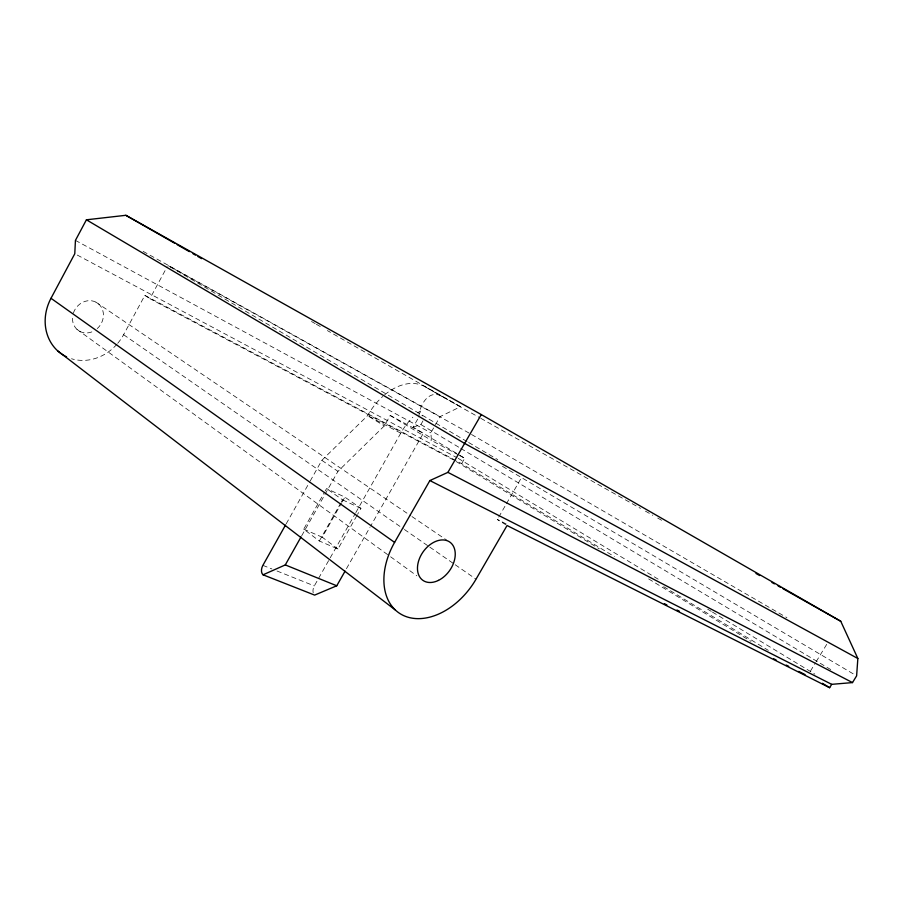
<?xml version="1.0" encoding="UTF-8"?>
<svg xmlns="http://www.w3.org/2000/svg" width="903" height="903" viewBox="0 0 903 903"><rect width="100%" height="100%" fill="white"/><g stroke="black" fill="none" stroke-linecap="round" stroke-linejoin="round"><path stroke-width="0.68" stroke-dasharray="4.51 3.39" d="M418.89 417.039C419.308 405.176 429.072 388.143 442.696 396.846L479.561 417.626M117.751 343.287A45.579 40.533 -55.6 0 0 123.587 334.708L144.864 295.371L461.647 463.634L614.379 556.632M453.656 459.999L149.887 298.679L167.19 266.701M286.195 523.83L309.492 482.304M310.18 481.085L321.829 460.327L367.611 415.617A54.609 36.628 -62.3 0 1 382.737 396.485M356.888 515.568L337.948 549.013L319.335 540.999L303.713 529.169L324.538 492.146M325.215 490.95L326.559 488.568L344.878 497.124L360.94 508.389L357.565 514.371M301.704 535.75L337.959 471.343L384.294 425.911L390.186 415.47L423.326 433.305L370.693 526.009M319.335 540.999L340.51 503.479M341.187 502.271L342.553 499.856L326.559 488.568M337.948 549.013L322.258 537.206L341.447 503.197M342.135 501.978L344.878 497.124M313.206 592.74A7.156 4.775 -68.2 0 1 314.323 585.9L329.539 559.025M330.227 557.806L355.127 513.818M355.816 512.599L400.763 433.18A53.345 36.752 -62.1 0 1 412.863 417.22M461.647 463.634L464.729 458.272L413.145 427.164L418.247 418.157M413.145 427.164L420.888 424.568L423.654 419.692M346.447 568.698L369.993 527.228M458.566 454.965L431.431 440.416L430.855 432.83L434.794 425.889M435.46 424.737L440.054 416.633L460.485 406.734L327.36 330.577M498.727 517.069L505.725 504.946M506.425 503.727L521.821 477.055M810.42 671.132L815.432 662.892M816.143 661.718L827.588 642.902M417.637 412.919L420.2 411.057L422.175 415.99M262.886 565.357L271.893 568.946M277.029 571.001L314.323 585.9M303.713 529.169L322.258 537.206M342.553 499.856L360.94 508.389M506.12 523.921L497.327 519.496L505.973 524.846M400.763 433.18L367.611 415.617L384.294 425.911M77.263 255.064L456.952 457.686M458.193 458.352L658.264 579.241M459.796 455.62L464.729 458.272M75.434 240.39L430.855 432.83M143.092 251.35L440.054 416.633M469.052 433.045L167.856 265.471L467.427 441.793M384.701 394.792A54.609 36.628 -62.3 0 1 424.963 386.71L460.485 406.734M480.78 418.315L640.498 508.366M645.408 511.132L652.779 515.297M657.7 518.062L662.61 520.828M311.49 321.491L315.147 323.59M316.366 324.29L322.473 327.778M424.963 386.71L442.696 396.846M471.49 434.467L786.908 617.675M468.646 442.504L497.756 459.638M502.486 466.332L854.193 674.417M420.888 424.568L459.571 447.696M460.778 448.419L830.737 669.575M390.186 415.47L431.431 440.416M707.647 609.164L711.259 611.354M712.456 612.087L814.833 674.123M663.682 586.657L768.306 650.352M456.071 461.467L599.31 548.832M648.67 578.925L750.98 641.333M144.864 295.371L149.887 298.679M95.955 302.166L410.797 515.782M411.96 516.572L446.951 540.31M321.829 460.327L337.959 471.343M123.587 334.708L403.223 528.684M404.386 529.485L428.643 546.326M429.805 547.128L454.074 563.957M455.225 564.759L476.028 579.184M76.969 329.358L389.475 555.955M390.615 556.79L416.847 575.809M116.916 344.257A45.579 40.533 -55.6 0 1 71.518 358.751M73.346 313.172A16.706 14.854 -55.6 0 1 97.095 302.821A16.706 14.854 -55.6 0 1 97.242 328.579M91.846 331.898A16.706 14.854 -55.6 0 1 72.635 316.332"/><path stroke-width="1.35" d="M66.574 356.832A45.579 40.533 -55.6 0 1 50.997 298.295L74.78 253.743L75.434 240.39L86.417 219.801L125.844 215.298L481.288 414.567L840.749 621.264L857.85 658.513L856.62 675.85L852.5 682.589L831.697 684.339L429.873 480.565L394.6 542.398A63.831 44.27 -54.9 0 0 403.81 615.665A63.831 44.27 -54.9 0 0 476.028 579.184L507.057 525.523L829.643 687.702L831.697 684.339M285.506 525.049L262.886 565.357A7.393 4.741 -68 0 0 263.055 574.805L314.639 595.1L336.751 585.776L345.07 571.147M263.055 574.805L285.292 564.917L301.026 536.958M429.873 480.565L447.911 472.359L481.288 414.567M285.292 564.917L336.751 585.776M664.371 603.678L666.888 604.942M676.934 610.01L679.451 611.275M773.645 658.75L776.162 660.014M786.208 665.071L788.714 666.335M798.771 671.403L805.047 674.564M447.911 472.359L852.5 682.589M857.85 658.513L464.492 443.339L86.417 219.801M755.98 573.473L759.66 575.55M771.952 582.48L774.402 583.869M778.093 585.945L780.553 587.334M783.003 588.711L840.749 621.264M125.844 215.298L174.697 243.246M177.146 244.645L189.359 251.632M193.016 253.72L195.466 255.12M197.904 256.52L201.572 258.619M822.43 683.311L829.643 687.702M50.997 298.295L394.6 542.398M57.781 350.962L395.266 609.943M438.497 580.369A23.399 16.22 -54.9 0 0 451.545 543.583A23.399 16.22 -54.9 0 0 419.026 559.713A23.399 16.22 -54.9 0 0 438.497 580.369"/></g></svg>
